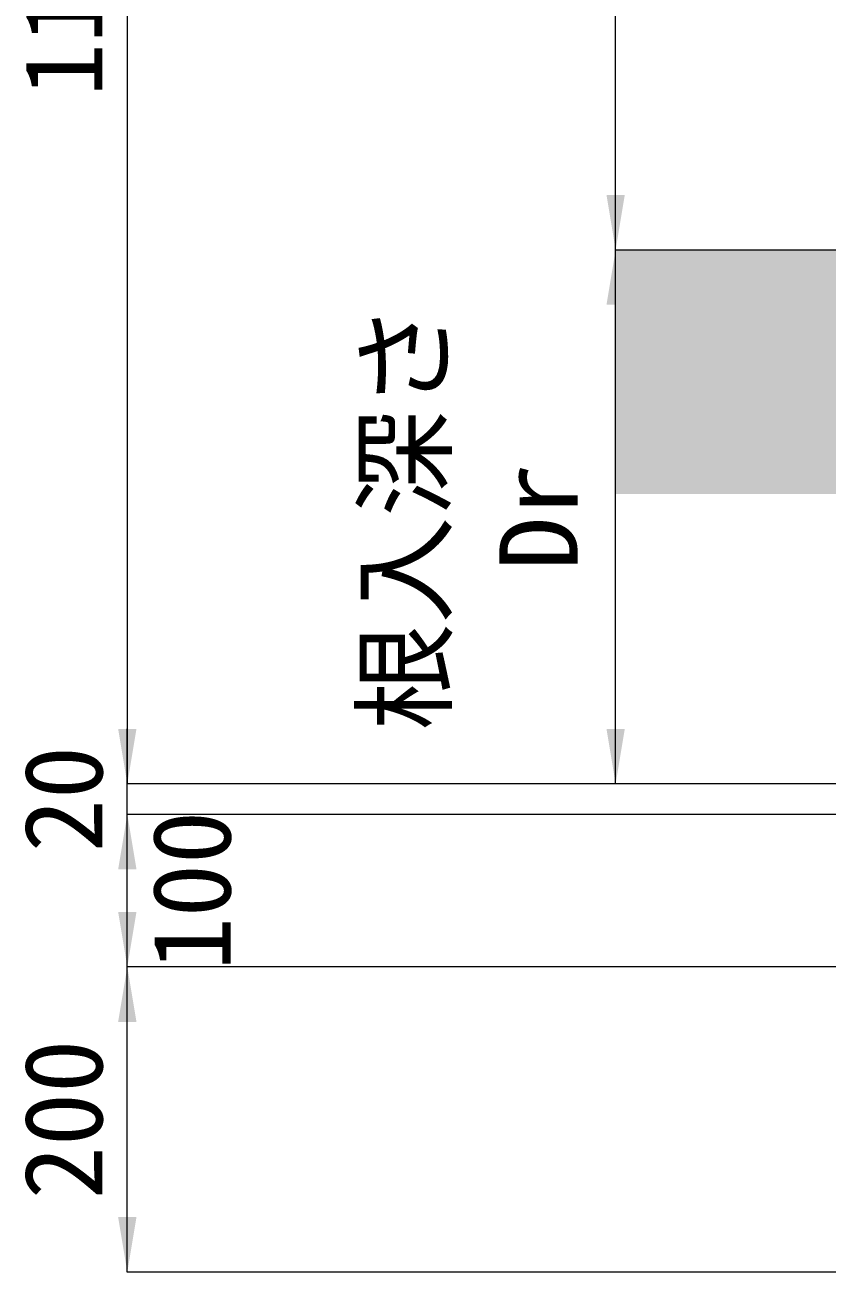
# Model space of a CAD drawing. Units: millimetres at full size, sheet at 1:40; some dimension numbers follow another scale. Extents: x 221193 to 264773, y 874627 to 883926.
# Drawn here: x 249735 to 250261, y 879434 to 880252 of the extents above; entities that cross this region are included whole.
import ezdxf
from ezdxf.enums import TextEntityAlignment as Align

# ---------------------------------------------------------------- set-up
doc = ezdxf.new("R2010")
doc.units = ezdxf.units.MM
doc.header["$LTSCALE"] = 40
doc.layers.add('ハッチング_土質', color=30, linetype='Continuous')
doc.layers.add('寸法線', color=7, linetype='Continuous', lineweight=13)
doc.layers.add('舗装・基礎', color=3, linetype='Continuous', lineweight=13)
doc.styles.add('ＭＳ ゴシック', font='')
doc.styles.get('ＭＳ ゴシック').set_extended_font_data('MS Gothic')

# ---------------------------------------------------------------- blocks, each defined once
blk = doc.blocks.new('filled_arrow')
at = {"color": 0, "linetype": 'Continuous', "lineweight": -2}
blk.add_solid([(7.5, 1.25), (0, 0), (7.5, -1.25)], dxfattribs=at)

msp = doc.modelspace()

# ---------------------------------------------------------------- hatches: boundary and pattern name
at = {"layer": 'ハッチング_土質'}
msp.add_hatch(color=256, dxfattribs=at).paths.add_polyline_path([(250122.15, 880104.14), (250122.15, 879944.14), (250422.14, 879944.14), (250422.14, 880104.14)])

# ---------------------------------------------------------------- linework, layer by layer
at = {"layer": '寸法線'}
for p, q in [((249802.17, 881004.14), (249802.17, 879754.14)), ((250122.16, 880104.14), (250122.16, 881004.14)), ((250122.16, 879754.14), (250122.16, 880104.14)), ((249802.17, 879698.14), (249802.17, 879790.14)), ((250392.14, 879754.14), (249802.17, 879754.14)), ((250292.14, 879754.14), (249802.17, 879754.14)), ((250392.14, 879754.14), (250122.16, 879754.14)), ((249802.17, 879634.14), (249802.17, 879734.14)), ((250292.14, 879734.14), (249802.17, 879734.14)), ((250292.14, 879734.14), (249802.17, 879734.14)), ((249802.17, 879434.14), (249802.17, 879634.14)), ((250292.14, 879634.14), (249802.17, 879634.14)), ((250292.14, 879634.14), (249802.17, 879634.14)), ((250292.14, 879434.14), (249802.17, 879434.14))]:
    msp.add_line(p, q, dxfattribs=at)
at = {"layer": '舗装・基礎'}
msp.add_line((250122.15, 880104.14), (250422.14, 880104.14), dxfattribs=at)

# ---------------------------------------------------------------- block references
at = {"layer": '寸法線', "xscale": 4.8, "yscale": 4.8}
for p, rotation in [((250122.16, 880104.14), 90), ((250122.16, 880104.14), 270), ((249802.17, 879754.14), 90), ((250122.16, 879754.14), 90), ((249802.17, 879734.14), 270), ((249802.17, 879634.14), 90), ((249802.17, 879634.14), 270), ((249802.17, 879434.14), 90)]:
    msp.add_blockref('filled_arrow', p, dxfattribs=dict(at, rotation=rotation))

# ---------------------------------------------------------------- texts
at = {"layer": '寸法線', "style": 'ＭＳ ゴシック'}
for s, p in [('1100～1250', (249760.17, 880379.14)), ('20', (249760.17, 879744.14)), ('100', (249844.17, 879684.14)), ('200', (249760.17, 879534.14))]:
    msp.add_text(s, height=51.27, rotation=90, dxfattribs=at).set_placement(p, align=Align.MIDDLE_CENTER)
for s, p in [('根入深さ', (250024.88, 879789.28)), ('Dr', (250112.63, 879894.17))]:
    msp.add_text(s, height=51.27, rotation=90, dxfattribs=at).set_placement(p, align=Align.BOTTOM_LEFT)

doc.saveas('drawing.dxf')
